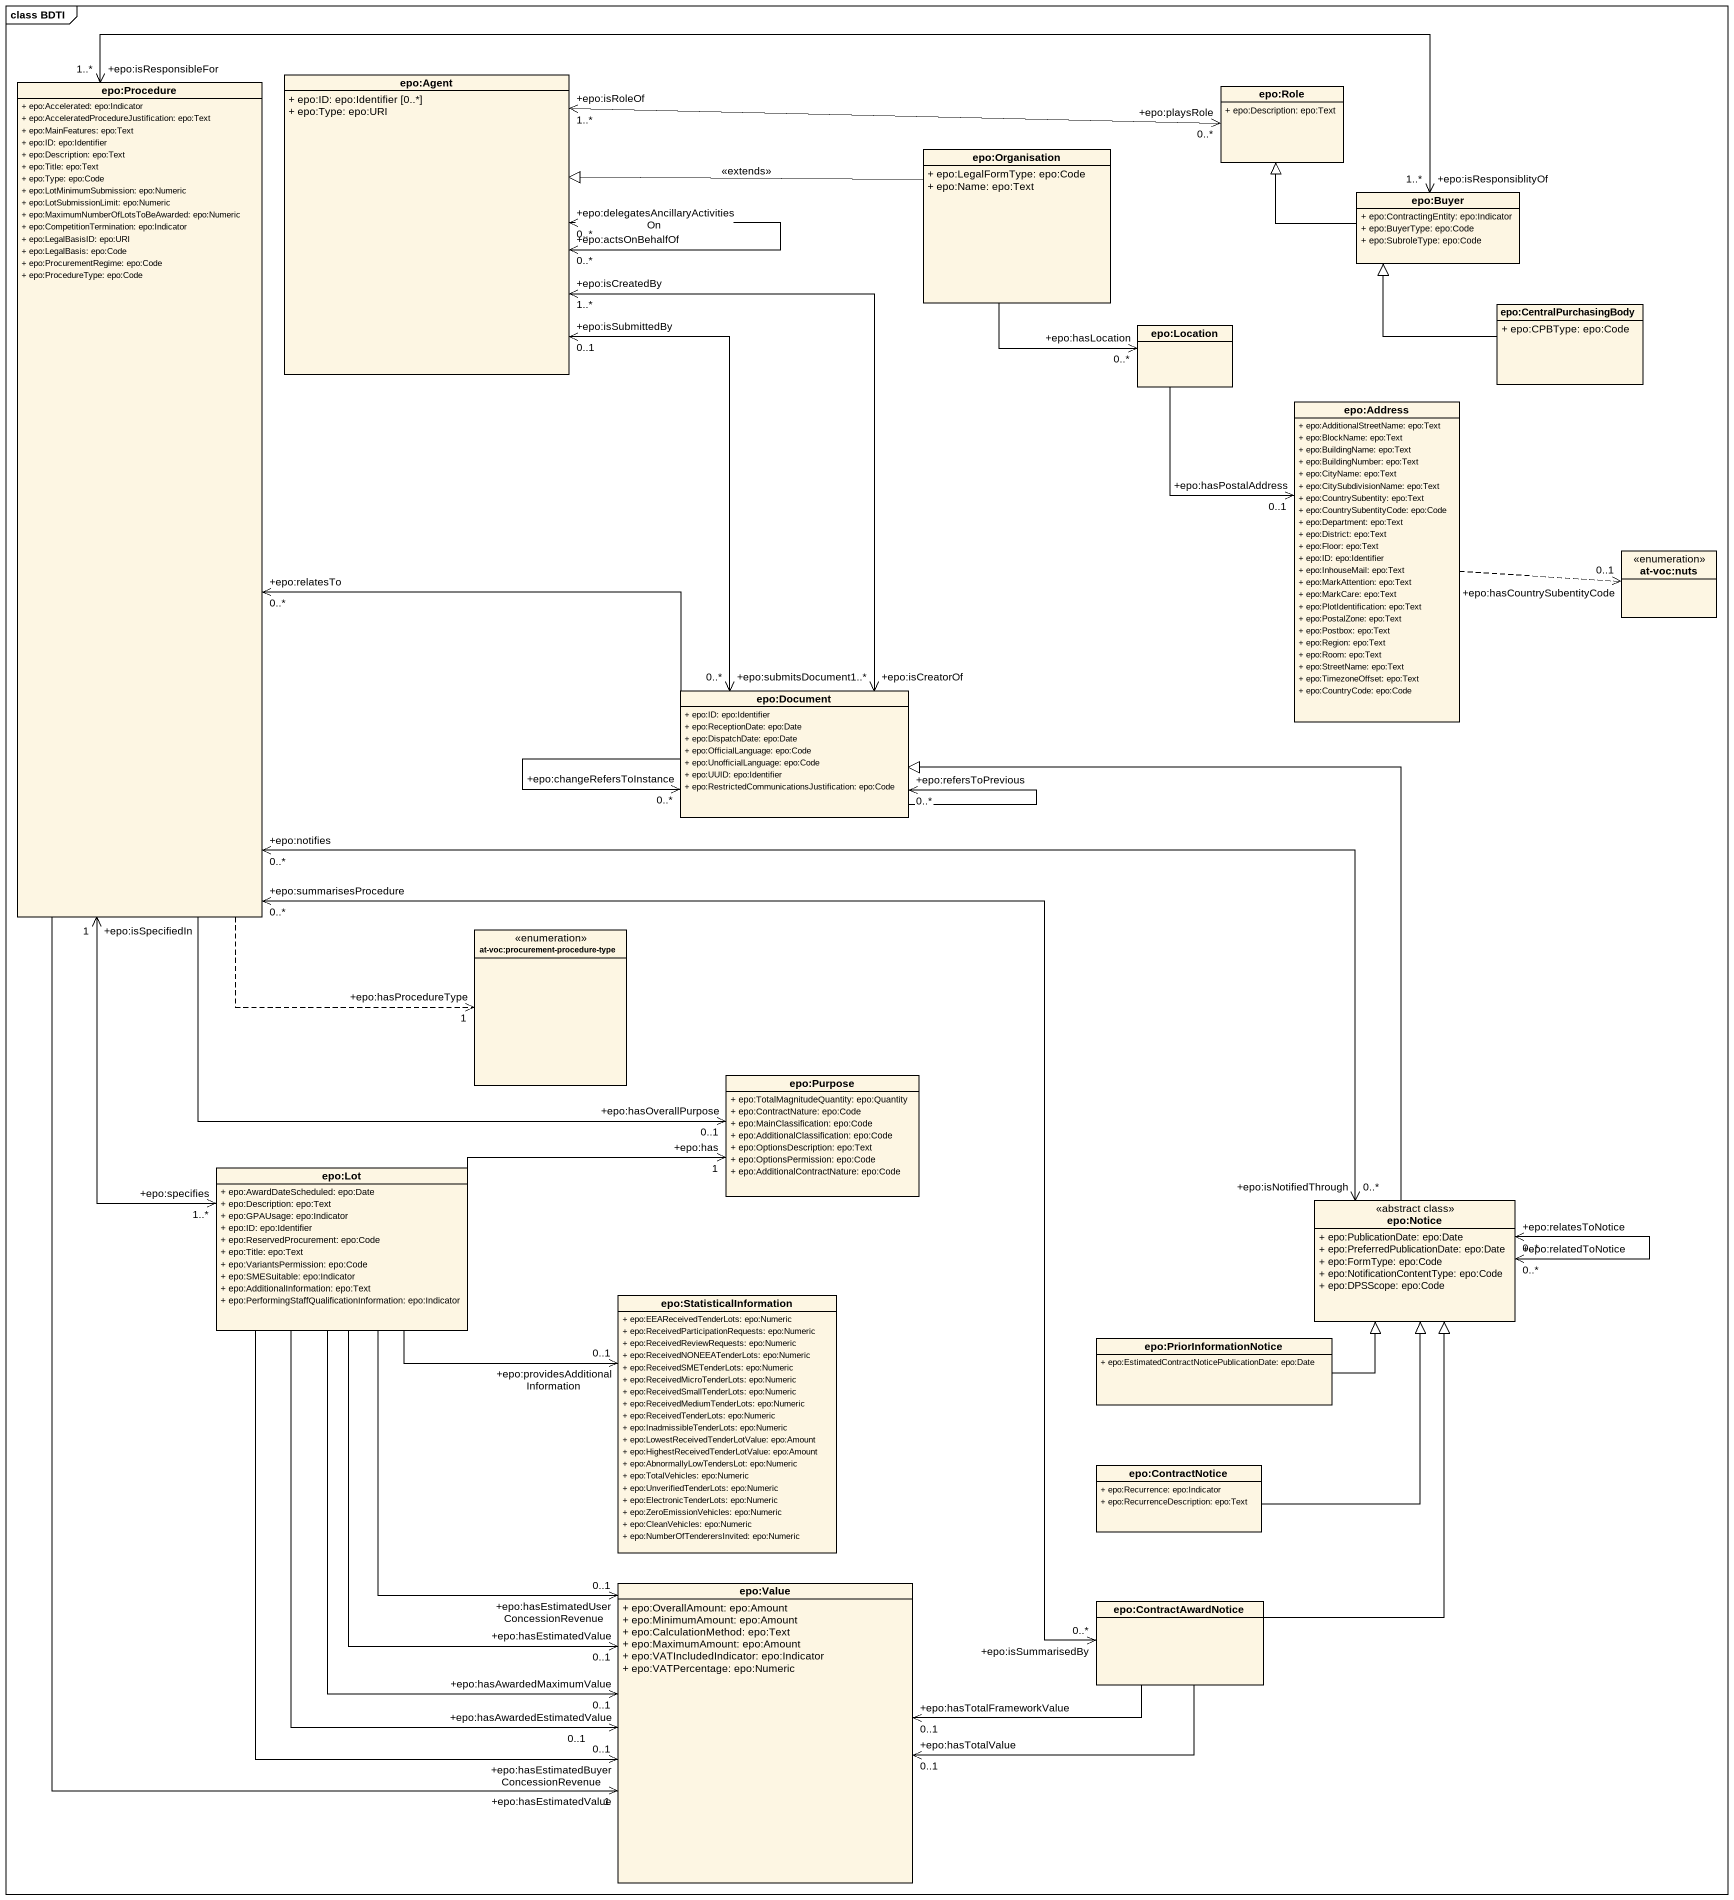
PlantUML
@startuml
mainframe class BDTI
hide circle
hide empty members
skinparam classAttributeIconSize 0
class "epo:Procedure" as epo_Procedure {
  + epo:Accelerated: epo:Indicator
  + epo:AcceleratedProcedureJustification: epo:Text
  + epo:MainFeatures: epo:Text
  + epo:ID: epo:Identifier
  + epo:Description: epo:Text
  + epo:Title: epo:Text
  + epo:Type: epo:Code
  + epo:LotMinimumSubmission: epo:Numeric
  + epo:LotSubmissionLimit: epo:Numeric
  + epo:MaximumNumberOfLotsToBeAwarded: epo:Numeric
  + epo:CompetitionTermination: epo:Indicator
  + epo:LegalBasisID: epo:URI
  + epo:LegalBasis: epo:Code
  + epo:ProcurementRegime: epo:Code
  + epo:ProcedureType: epo:Code
}
class "epo:Agent" as epo_Agent {
  + epo:ID: epo:Identifier [0..*]
  + epo:Type: epo:URI
}
class "epo:Role" as epo_Role {
  + epo:Description: epo:Text
}
class "epo:Organisation" as epo_Organisation {
  + epo:LegalFormType: epo:Code
  + epo:Name: epo:Text
}
class "epo:Buyer" as epo_Buyer {
  + epo:ContractingEntity: epo:Indicator
  + epo:BuyerType: epo:Code
  + epo:SubroleType: epo:Code
}
class "epo:CentralPurchasingBody" as epo_CentralPurchasingBody {
  + epo:CPBType: epo:Code
}
class "epo:Location" as epo_Location
class "epo:Address" as epo_Address {
  + epo:AdditionalStreetName: epo:Text
  + epo:BlockName: epo:Text
  + epo:BuildingName: epo:Text
  + epo:BuildingNumber: epo:Text
  + epo:CityName: epo:Text
  + epo:CitySubdivisionName: epo:Text
  + epo:CountrySubentity: epo:Text
  + epo:CountrySubentityCode: epo:Code
  + epo:Department: epo:Text
  + epo:District: epo:Text
  + epo:Floor: epo:Text
  + epo:ID: epo:Identifier
  + epo:InhouseMail: epo:Text
  + epo:MarkAttention: epo:Text
  + epo:MarkCare: epo:Text
  + epo:PlotIdentification: epo:Text
  + epo:PostalZone: epo:Text
  + epo:Postbox: epo:Text
  + epo:Region: epo:Text
  + epo:Room: epo:Text
  + epo:StreetName: epo:Text
  + epo:TimezoneOffset: epo:Text
  + epo:CountryCode: epo:Code
}
enum "at-voc:nuts" as at_voc_nuts
class "epo:Document" as epo_Document {
  + epo:ID: epo:Identifier
  + epo:ReceptionDate: epo:Date
  + epo:DispatchDate: epo:Date
  + epo:OfficialLanguage: epo:Code
  + epo:UnofficialLanguage: epo:Code
  + epo:UUID: epo:Identifier
  + epo:RestrictedCommunicationsJustification: epo:Code
}
enum "at-voc:procurement-procedure-type" as at_voc_procurement
class "epo:Purpose" as epo_Purpose {
  + epo:TotalMagnitudeQuantity: epo:Quantity
  + epo:ContractNature: epo:Code
  + epo:MainClassification: epo:Code
  + epo:AdditionalClassification: epo:Code
  + epo:OptionsDescription: epo:Text
  + epo:OptionsPermission: epo:Code
  + epo:AdditionalContractNature: epo:Code
}
class "epo:Lot" as epo_Lot {
  + epo:AwardDateScheduled: epo:Date
  + epo:Description: epo:Text
  + epo:GPAUsage: epo:Indicator
  + epo:ID: epo:Identifier
  + epo:ReservedProcurement: epo:Code
  + epo:Title: epo:Text
  + epo:VariantsPermission: epo:Code
  + epo:SMESuitable: epo:Indicator
  + epo:AdditionalInformation: epo:Text
  + epo:PerformingStaffQualificationInformation: epo:Indicator
}
class "epo:Notice" as epo_Notice <<abstract class>> {
  + epo:PublicationDate: epo:Date
  + epo:PreferredPublicationDate: epo:Date
  + epo:FormType: epo:Code
  + epo:NotificationContentType: epo:Code
  + epo:DPSScope: epo:Code
}
class "epo:StatisticalInformation" as epo_StatisticalInformation {
  + epo:EEAReceivedTenderLots: epo:Numeric
  + epo:ReceivedParticipationRequests: epo:Numeric
  + epo:ReceivedReviewRequests: epo:Numeric
  + epo:ReceivedNONEEATenderLots: epo:Numeric
  + epo:ReceivedSMETenderLots: epo:Numeric
  + epo:ReceivedMicroTenderLots: epo:Numeric
  + epo:ReceivedSmallTenderLots: epo:Numeric
  + epo:ReceivedMediumTenderLots: epo:Numeric
  + epo:ReceivedTenderLots: epo:Numeric
  + epo:InadmissibleTenderLots: epo:Numeric
  + epo:LowestReceivedTenderLotValue: epo:Amount
  + epo:HighestReceivedTenderLotValue: epo:Amount
  + epo:AbnormallyLowTendersLot: epo:Numeric
  + epo:TotalVehicles: epo:Numeric
  + epo:UnverifiedTenderLots: epo:Numeric
  + epo:ElectronicTenderLots: epo:Numeric
  + epo:ZeroEmissionVehicles: epo:Numeric
  + epo:CleanVehicles: epo:Numeric
  + epo:NumberOfTenderersInvited: epo:Numeric
}
class "epo:PriorInformationNotice" as epo_PriorInformationNotice {
  + epo:EstimatedContractNoticePublicationDate: epo:Date
}
class "epo:ContractNotice" as epo_ContractNotice {
  + epo:Recurrence: epo:Indicator
  + epo:RecurrenceDescription: epo:Text
}
class "epo:Value" as epo_Value {
  + epo:OverallAmount: epo:Amount
  + epo:MinimumAmount: epo:Amount
  + epo:CalculationMethod: epo:Text
  + epo:MaximumAmount: epo:Amount
  + epo:VATIncludedIndicator: epo:Indicator
  + epo:VATPercentage: epo:Numeric
}
class "epo:ContractAwardNotice" as epo_ContractAwardNotice
epo_Procedure "+epo:isResponsibleFor\n1..*" <-right-> "+epo:isResponsiblityOf\n1..*" epo_Buyer
epo_Procedure ..> "+epo:hasProcedureType\n1" at_voc_procurement
epo_Procedure --> "+epo:hasOverallPurpose\n0..1" epo_Purpose
epo_Procedure "+epo:isSpecifiedIn\n1" <--> "+epo:specifies\n1..*" epo_Lot
epo_Procedure --> "+epo:hasEstimatedValue\n1" epo_Value
epo_Agent "+epo:actsOnBehalfOf\n0..*" <--> "+epo:delegatesAncillaryActivitiesOn\n0..*" epo_Agent
epo_Agent "+epo:isRoleOf\n1..*" <-right-> "+epo:playsRole\n0..*" epo_Role
epo_Agent "+epo:isCreatedBy\n1..*" <--> "+epo:isCreatorOf\n1..*" epo_Document
epo_Organisation -left-|> epo_Agent : <<extends>>
epo_Organisation --> "+epo:hasLocation\n0..*" epo_Location
epo_Buyer -up-|> epo_Role
epo_CentralPurchasingBody -up-|> epo_Buyer
epo_Location --> "+epo:hasPostalAddress\n0..1" epo_Address
epo_Address .right.> "+epo:hasCountrySubentityCode\n0..1" at_voc_nuts
epo_Document -left-> "+epo:relatesTo\n0..*" epo_Procedure
epo_Document "+epo:submitsDocument\n0..*" <-up-> "+epo:isSubmittedBy\n0..1" epo_Agent
epo_Document --> "+epo:refersToPrevious\n0..*" epo_Document
epo_Document --> "+epo:changeRefersToInstance\n0..*" epo_Document
epo_Lot -right-> "+epo:has\n1" epo_Purpose
epo_Lot -right-> "+epo:providesAdditionalInformation\n0..1" epo_StatisticalInformation
epo_Lot --> "+epo:hasAwardedMaximumValue\n0..1" epo_Value
epo_Lot --> "+epo:hasEstimatedBuyerConcessionRevenue\n0..1" epo_Value
epo_Lot --> "+epo:hasEstimatedUserConcessionRevenue\n0..1" epo_Value
epo_Lot --> "+epo:hasEstimatedValue\n0..1" epo_Value
epo_Lot --> "+epo:hasAwardedEstimatedValue\n0..1" epo_Value
epo_Notice "+epo:isNotifiedThrough\n0..*" <-left-> "+epo:notifies\n0..*" epo_Procedure
epo_Notice -up-|> epo_Document
epo_Notice "+epo:relatedToNotice\n0..*" <--> "+epo:relatesToNotice\n0..*" epo_Notice
epo_PriorInformationNotice -right-|> epo_Notice
epo_ContractNotice -up-|> epo_Notice
epo_ContractAwardNotice "+epo:isSummarisedBy\n0..*" <-up-> "+epo:summarisesProcedure\n0..*" epo_Procedure
epo_ContractAwardNotice -up-|> epo_Notice
epo_ContractAwardNotice -left-> "+epo:hasTotalValue\n0..1" epo_Value
epo_ContractAwardNotice -left-> "+epo:hasTotalFrameworkValue\n0..1" epo_Value
@enduml
